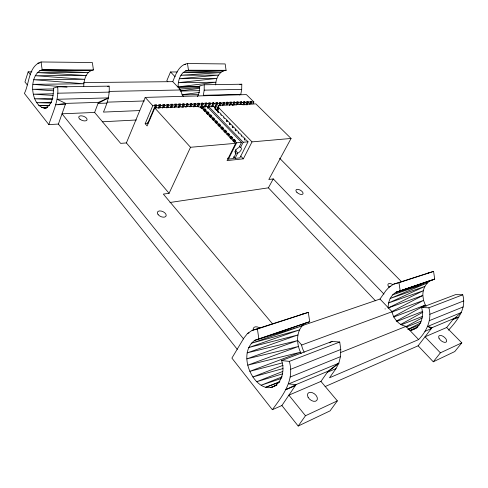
<?xml version="1.0" encoding="UTF-8"?>
<svg xmlns="http://www.w3.org/2000/svg" width="488" height="488" viewBox="0 0 488 488"><rect width="100%" height="100%" fill="white"/><g stroke="black" fill="none" stroke-linecap="round" stroke-linejoin="round"><path stroke-width="0.73" d="M240.804 94.312L203.325 95.325L204.191 90.146L204.234 84.759L241.786 84.217L241.706 89.359L240.804 94.312L239.51 94.947M83.735 86.437C83.802 80.026 86.053 71.15 93.428 69.949L92.354 62.519L41.047 61.97C28.42 66.283 29.445 83.478 24.4 93.415L48.831 124.58L58.389 124.08L237.278 349.335M272.353 409.707C282.973 395.317 294.74 380.28 289.341 361.382L281.606 360.565C287.542 377.669 273.256 398.007 256.725 381.714C246.666 371.252 241.566 350.384 254.663 340.374L309.697 321.696L308.325 312.357L252.156 330.37L247.599 333.408L243.963 337.946L231.898 358.1L272.353 409.707L281.899 405.522L296.027 384.605L328.113 371.173L338.831 363.17L340.465 356.667L340.776 349.487L339.733 342.033L332.078 341.429L281.606 360.565M295.332 385.697L285.761 389.711L296.027 384.605L288.609 383.94L338.831 363.17L335.964 368.647L329.522 377.773L418.619 339.575C426.732 331.2 432.191 319.542 428.897 307.794L462.74 294.795C466.863 308.611 457.177 320.604 448.527 330.15M215.672 84.924C215.714 78.69 219.13 70.98 226.09 70.327L225.157 63.94L187.496 63.538C178.73 64.965 175.723 74.597 172.758 81.655L83.704 82.576M385.099 309.069L385.123 308.751M388.161 307.965L423.255 290.738L388.564 302.975L424.78 286.468L390.095 298.497L427.311 282.967L392.663 294.837L430.697 280.46C425.335 283.4 422.712 289.536 422.834 295.472L388.161 307.965C388.015 301.822 390.54 295.35 396.097 292.239L434.71 279.142L433.57 271.395L393.883 284.083L389.412 286.816L385.795 290.756L379.987 299.046L301.206 326.014M139.745 110.562L103.444 112.087C106.976 103.901 110.001 95.191 109.111 86.132L57.663 86.876C59.115 100.132 52.765 112.338 48.831 124.58M31.927 71.852L28.164 71.846L24.949 81.972L27.304 84.936M65.337 104.462L65.691 103.395L98.442 102.364L108.415 97.893L57.114 99.278L65.691 103.395L55.699 104.774L65.337 104.462L58.389 124.08M98.442 102.364L94.623 112.441L120.658 143.374L126.392 142.935L169.086 193.303L190.515 147.278L235.692 143.313L227.048 160.595L243.335 158.838L252.021 141.88L291.061 138.458L268.821 179.505L273.262 178.895L383.94 294.075M291.061 138.458L255.858 103.883L220.051 105.31C218.075 105.072 217.929 107.47 219.326 108.36L252.021 141.88M126.392 142.935L145.21 97.393L246.403 94.599L253.894 101.962L252.9 103.962M145.18 123.726L152.768 105.719L155.251 105.628L147.644 123.586L145.18 123.726L147.12 125.922L156.178 104.798L156.886 105.567L159.344 105.475L158.173 108.226M177.266 71.968L170.519 71.962L166.823 80.672L167.841 81.746M155.715 108.324L156.886 105.567M158.795 108.08L160.259 104.645L160.961 105.414L163.401 105.329L162.223 108.061M159.789 108.165L160.961 105.414M162.827 107.915L164.297 104.499L165.005 105.268L167.414 105.176L166.237 107.903M164.12 107.317L165.005 105.268M166.829 107.757L168.299 104.353L169.007 105.115L171.398 105.03L170.214 107.744M167.823 107.842L169.007 105.115M170.788 107.598L172.264 104.212L172.972 104.969L175.344 104.883L174.155 107.586M171.788 107.677L172.972 104.969M174.716 107.439L176.199 104.066L176.906 104.822L179.249 104.737L178.065 107.427M176.016 106.848L176.906 104.822M178.608 107.287L180.09 103.926L180.798 104.676L183.128 104.591L181.884 107.378M179.608 107.366L180.798 104.676M182.408 107.262L183.952 103.785L184.659 104.536L186.965 104.45L185.721 107.226M183.421 107.317L184.659 104.536M186.227 107.11L187.776 103.645L188.484 104.395L190.771 104.31L189.838 106.378M187.551 106.469L188.484 104.395M190.015 106.957L191.571 103.511L192.278 104.249L194.541 104.17L193.297 106.921M191.345 106.317L192.278 104.249M193.773 106.805L195.328 103.377L196.036 104.109L198.28 104.029L197.03 106.768M194.785 106.86L196.036 104.109M197.494 106.658L199.055 103.236L199.757 103.974L201.983 103.889L200.422 107.299L202.904 109.074L235.692 143.313M198.506 106.707L199.757 103.974M197.512 96.673L198.592 94.312L199.531 90.225L199.708 85.864L204.234 84.759M200.562 107.866L202.746 103.102L203.453 103.834L205.655 103.755L204.088 107.147M201.257 108.598L203.453 103.834M201.91 108.617L202.532 107.268L203.453 107.232L203.051 106.805L202.117 108.824M204.527 107.037L206.406 102.974L207.113 103.7L209.297 103.621L207.412 107.677M203.612 110.392L204.234 109.044L205.155 109.001L206.296 110.19L205.375 110.233L204.746 111.581M205.546 107.092L207.113 103.7M204.222 111.02L205.155 109.001M207.528 108.238L210.035 102.84L210.737 103.566L212.908 103.487L211.334 106.848M208.089 107.952L208.73 106.573L212.719 106.414L214.025 106.793L215.726 108.543L215.098 109.873M209.169 106.939L210.737 103.566M206.461 113.368L207.083 112.02L208.01 111.972L209.157 113.167L208.23 113.21L207.601 114.558M207.064 113.997L208.01 111.972M211.749 106.744L213.634 102.712L214.336 103.432L216.483 103.352L214.598 107.372M212.762 106.793L214.336 103.432M209.321 116.358L209.956 115.009L210.877 114.961L212.03 116.162L211.109 116.211L210.474 117.559M209.931 116.986L210.877 114.961M214.683 107.933L217.197 102.578L217.904 103.297L220.033 103.218L217.191 109.227M215.379 108.653L217.904 103.297M216.568 110.02L218.471 105.994M212.207 119.371L212.841 118.023L213.768 117.974L214.927 119.182L214 119.231L213.366 120.585M216.459 110.288L218.654 105.768M216.69 110.276L218.905 105.585M216.794 110.245L218.386 106.884M216.922 110.593L218.508 107.232M219.161 105.786L220.735 102.449L221.436 103.169L223.547 103.09L222.284 105.75M212.811 119.993L213.768 117.974M217.441 110.288L218.709 107.598M217.392 111.343L218.984 107.976M220.173 105.835L221.436 103.169M217.941 112.807L218.575 111.477L216.861 109.715L215.964 109.757L214.824 108.586L215.726 108.543M222.662 105.64L224.242 102.321L224.944 103.035L227.036 102.956L226.084 104.944M215.104 122.403L215.751 121.054L216.672 121L217.837 122.213L216.916 122.268L216.269 123.623M223.992 105.03L224.944 103.035M215.708 123.025L216.672 121M226.45 104.841L227.713 102.199L228.414 102.907L230.495 102.828L229.506 104.889M227.469 104.889L228.414 102.907M218.026 125.453L218.673 124.098L219.594 124.043L220.771 125.27L219.844 125.324L219.197 126.679M218.624 126.069L219.594 124.043M229.512 105.499L231.159 102.071L231.861 102.779L233.923 102.7L232.599 105.438M230.873 104.835L231.861 102.779M220.96 128.521L221.613 127.173L222.534 127.106L223.718 128.338L222.796 128.405L222.144 129.753M232.929 105.365L234.576 101.949L235.277 102.651L237.321 102.578L235.997 105.298M221.558 129.137L222.534 127.106M233.959 105.384L235.277 102.651M226.578 121.713L227.225 120.377L225.48 118.584L224.578 118.639L223.425 117.443L224.321 117.394L222.589 115.613L221.692 115.656L220.539 114.473L221.436 114.424L219.716 112.655L218.819 112.697L217.672 111.52L218.575 111.477M236.643 104.548L237.967 101.827L238.669 102.523L240.694 102.449L239.7 104.487M223.919 131.614L224.578 130.259L225.499 130.192L226.688 131.431L225.767 131.498L225.102 132.852M237.674 104.566L238.669 102.523M224.511 132.224L225.499 130.192M229.488 124.721L230.141 123.385L228.39 121.579L227.487 121.634L226.322 120.432L227.225 120.377M240.004 104.414L241.328 101.705L242.024 102.401L244.037 102.328L243.042 104.353M241.029 104.432L242.024 102.401M226.889 134.719L227.554 133.364L228.476 133.297L229.671 134.542L228.75 134.615L228.085 135.969M227.811 134.651L228.476 133.297M243 104.957L244.659 101.583L245.36 102.279L247.349 102.199L246.019 104.896M232.422 127.74L233.075 126.41L231.312 124.593L230.415 124.647L229.244 123.44L230.141 123.385M244.03 104.975L245.36 102.279M229.885 137.848L230.556 136.494L231.471 136.42L232.678 137.677L231.757 137.75L231.086 139.104M246.306 104.822L247.959 101.461L248.66 102.151L250.637 102.077L249.636 104.09M230.47 138.452L231.471 136.42M247.331 104.841L248.66 102.151M235.369 130.784L236.033 129.448L234.258 127.624L233.362 127.685L232.178 126.465L233.075 126.41M249.911 104.023L251.241 101.345L251.936 102.029L253.894 101.962M250.942 104.042L251.936 102.029M232.898 140.995L233.569 139.641L234.49 139.562L235.704 140.825L234.783 140.904L234.106 142.264M233.477 141.599L234.49 139.562M228.457 159.1L236.607 142.807L241.548 142.374L238.937 147.559L238.26 147.864A3.849 2.031 -43.7 0 0 235.57 150.621A3.849 2.031 -43.7 0 0 235.612 153.116L236.033 153.311L233.38 158.576L228.457 159.1L227.56 158.142M233.453 156.746L235.009 158.399L237.662 153.147L238.333 152.848A3.849 2.031 -43.7 0 0 240.981 147.608L239.443 146.601M240.566 147.406L243.183 142.234L248.038 141.813L239.858 157.886L235.009 158.399M244.335 140.032L245.006 138.69L243.201 136.829L242.304 136.902L241.102 135.664L241.999 135.591L240.2 133.743L239.303 133.81L238.107 132.577L239.004 132.51L237.217 130.674L236.32 130.735L235.137 129.515L236.033 129.448M169.958 202.496L268.394 187.831L273.262 178.895M328.113 371.173L320.951 381.409L288.878 395.152L305.476 415.739L298.186 426.03L281.899 405.522M446.679 327.515L461.807 342.844L440.389 352.83L424.999 336.811L446.679 327.515L452.943 319.555L458.763 317.108L453.62 318.634L432.002 327.686L418.131 345.803L325.063 386.6M320.951 381.409L337.336 400.88L330.047 410.878L298.186 426.03M452.943 319.555L461.55 312.411L427.769 326.387L431.319 328.625L424.938 331.303M418.131 345.803L433.277 361.785L440.389 352.83M461.807 342.844L454.773 351.561L433.277 361.785M305.5 323.074C295.514 329.553 296.1 344.089 301.157 353.538M338.831 363.17L327.411 372.234L335.964 368.647M301.95 314.467L303.091 313.735M427.305 273.512L428.562 272.755M396.244 321.183L425.341 305.085L423.547 300.364L422.834 295.472L391.571 311.74M400.52 324.544L422.846 312.228M393.444 316.681L423.547 300.364L391.742 312.088M405.467 326.856L422.254 317.847M108.415 97.893L98.076 103.395L106.903 103.108M329.412 342.82L332.078 341.429M407.962 329.394L420.839 322.849M417.832 326.99L409.944 330.467M305.476 415.739L337.336 400.88M276.806 385.069L270.511 387.643L276.812 385.111M416.66 327.912L410.39 330.474C420.693 328.766 424.432 316.468 421.547 307.525L455.554 294.636L462.74 294.795M290.207 377.035L340.465 356.667M429.422 320.616L463.191 306.928M279.85 381.579L265.856 387.259L279.429 382.275M408.023 329.577L419.198 325.045M282.168 376.809L261.153 385.227L281.186 378.529M406.339 327.051L421.053 321.159M340.325 352.635L406.046 326.38L418.619 339.575M290.458 369.373L340.776 349.487M429.806 314.303L463.6 300.95M282.668 371.49L256.725 381.714L282.711 373.808M401.453 324.697L422.523 316.401M283.046 365.317L252.863 376.968L282.973 368.58M397.122 321.287L422.468 311.503M289.341 361.382L339.733 342.033M393.59 317.066L425.341 305.085L426.128 306.299M297.595 340.246L301.657 345.022L392.071 311.722L392.291 312.979A16.616 13.17 65.3 0 0 402.6 325.398L406.046 326.38M282.113 362.968L249.813 371.325L300.407 352.232L247.764 365.158L298.424 346.486L246.855 358.875L297.57 340.6L247.141 352.879L297.906 334.969L248.612 347.572L299.412 329.949L251.167 343.302L301.999 325.892L254.663 340.374L309.697 321.696M400.184 290.897L434.71 279.142L396.097 292.239L400.184 290.897L398.977 282.711L433.57 271.395M252.156 330.37L257.408 329.01L308.325 312.357M247.599 333.408L249.039 332.938M389.412 286.816L390.864 286.34M57.663 86.876L53.375 88.163C53.552 95.343 52.552 106.238 44.085 108.135C30.128 104.743 28.273 74.261 42.181 69.802L93.428 69.949M107.641 86.541L109.111 86.132M393.883 284.083L398.977 282.711M239.84 84.668L241.786 84.217M199.842 86.535L178.108 86.894L215.855 82.228L178.346 82.661L216.837 78.428L179.303 78.69L218.484 75.134L180.914 75.25L220.674 72.578L183.079 72.572L223.266 70.931L185.66 70.852L226.09 70.327L188.466 70.217C180.609 71.181 177.809 80.483 178.144 87.303L199.86 86.705M423.773 307.025L421.547 307.525L428.897 307.794M169.086 193.303L163.34 194.096L272.536 323.867M180.109 90.902L199.732 88.346M182.054 94.715L199.427 92.458M245.006 138.69L244.116 138.763L245.324 140.013L246.22 139.934L248.038 141.813M179.133 89.139L199.635 87.529M147.498 122.781L148.584 122.72M102.26 121.787L136.408 119.999M94.623 112.441L62.007 113.814L243.573 338.977M203.051 106.805L207.089 106.64L241.548 142.374M156.178 104.798L154.543 104.853L155.251 105.628M160.259 104.645L158.637 104.707L159.344 105.475M164.297 104.499L162.693 104.56L163.401 105.329M168.299 104.353L166.713 104.414L167.414 105.176M172.264 104.212L170.69 104.267L171.398 105.03M176.199 104.066L174.637 104.127L175.344 104.883M180.09 103.926L178.547 103.981L179.249 104.737M183.952 103.785L182.421 103.84L183.128 104.591M187.776 103.645L186.257 103.7L186.965 104.45M191.571 103.511L190.064 103.566L190.771 104.31M195.328 103.377L193.834 103.425L194.541 104.17M199.055 103.236L197.573 103.291L198.28 104.029M202.746 103.102L201.282 103.157L201.983 103.889M206.406 102.974L204.954 103.023L205.655 103.755M210.035 102.84L208.596 102.895L209.297 103.621M213.634 102.712L212.201 102.761L212.908 103.487M217.197 102.578L215.781 102.632L216.483 103.352M220.735 102.449L219.332 102.504L220.033 103.218M224.242 102.321L222.845 102.376L223.547 103.09M227.713 102.199L226.334 102.248L227.036 102.956M231.159 102.071L229.793 102.12L230.495 102.828M234.576 101.949L233.221 101.998L233.923 102.7M237.967 101.827L236.619 101.876L237.321 102.578M241.328 101.705L239.992 101.754L240.694 102.449M244.659 101.583L243.335 101.632L244.037 102.328M247.959 101.461L246.647 101.51L247.349 102.199M251.241 101.345L249.935 101.388L250.637 102.077M47.452 107.323L41.388 107.537L47.421 107.397M49.422 105.323L38.814 105.67L49.343 105.689M107.403 102.138L144.448 100.973M51.691 102.23L36.551 102.681L50.941 103.041M52.905 98.295L34.733 98.771L52.253 99.57M182.03 94.947L198.5 94.519M53.18 93.781L33.489 94.202L53.07 95.428M180.847 91.055L199.568 90.652M109.086 91.408L180.688 89.969L180.859 90.975A13.194 8.711 88.2 0 0 183.525 96.502M57.785 93.202L109.172 92.128M204.191 90.146L241.706 89.359M53.357 88.95L32.891 89.286L53.277 90.811M37.887 63.129L39.394 63.147M184.129 64.52L185.635 64.532M67.027 87.102L32.983 84.345L83.82 83.759L33.764 79.709L84.674 79.355L35.179 75.689L86.175 75.536L37.149 72.559L88.23 72.559L39.534 70.54L90.701 70.65L42.181 69.802L41.047 61.97M427.769 326.387L432.002 327.686M200.403 107.293L196.322 106.25L154.751 107.903L190.515 147.278M279.606 158.216L401.38 281.613M208.73 106.573L243.183 142.234M170.519 71.962L175.149 76.781M202.532 107.268L204.234 109.044M205.375 110.233L207.083 112.02M208.23 113.21L209.956 115.009M211.109 116.211L212.841 118.023M214 119.231L215.751 121.054M216.916 122.268L218.673 124.098M219.844 125.324L221.613 127.173M222.796 128.405L224.578 130.259M225.767 131.498L227.554 133.364M228.75 134.615L230.556 136.494M231.757 137.75L233.569 139.641M234.783 140.904L236.607 142.807M172.758 81.655L180.688 89.969M379.987 299.046L392.071 311.722M240.73 156.093L243.335 158.838M268.394 187.831L375.504 300.834M145.21 97.393L152.768 105.719M28.164 71.846L30.549 74.804M235.301 149.676L237.662 153.147M234.85 151.573L236.033 153.311M301.657 345.022L301.901 346.45A18.947 13.56 69.2 0 0 304.231 352.245M257.408 329.01L258.872 339.001M187.496 63.538L188.466 70.217M389.284 287.456A4.441 2.233 35.1 0 1 388.277 283.924A4.441 2.233 35.1 0 1 392.437 284.425M253.254 329.851A5.264 3.306 32.8 0 1 259.494 327.814M46.348 108.025L44.085 108.135L46.366 108.049M79.977 119.212A4.392 2.184 20.5 0 0 86.962 120.048A4.392 2.184 20.5 0 0 81.795 115.857A4.392 2.184 20.5 0 0 79.977 119.212M158.136 214.659A4.728 2.696 24.6 0 0 165.804 216.422A4.728 2.696 24.6 0 0 161.369 211.084A4.728 2.696 24.6 0 0 158.136 214.659M296.911 192.339A3.983 1.915 29.7 0 0 302.944 193.901A3.983 1.915 29.7 0 0 298.632 189.49A3.983 1.915 29.7 0 0 296.911 192.339M308.111 397.299A5.661 3.623 38.5 0 0 316.73 400.52A5.661 3.623 38.5 0 0 312.43 392.724A5.661 3.623 38.5 0 0 308.111 397.299M438.993 338.184A4.752 2.391 38.1 0 0 445.916 342.222A4.752 2.391 38.1 0 0 443.11 336.317A4.752 2.391 38.1 0 0 438.993 338.184"/></g></svg>
